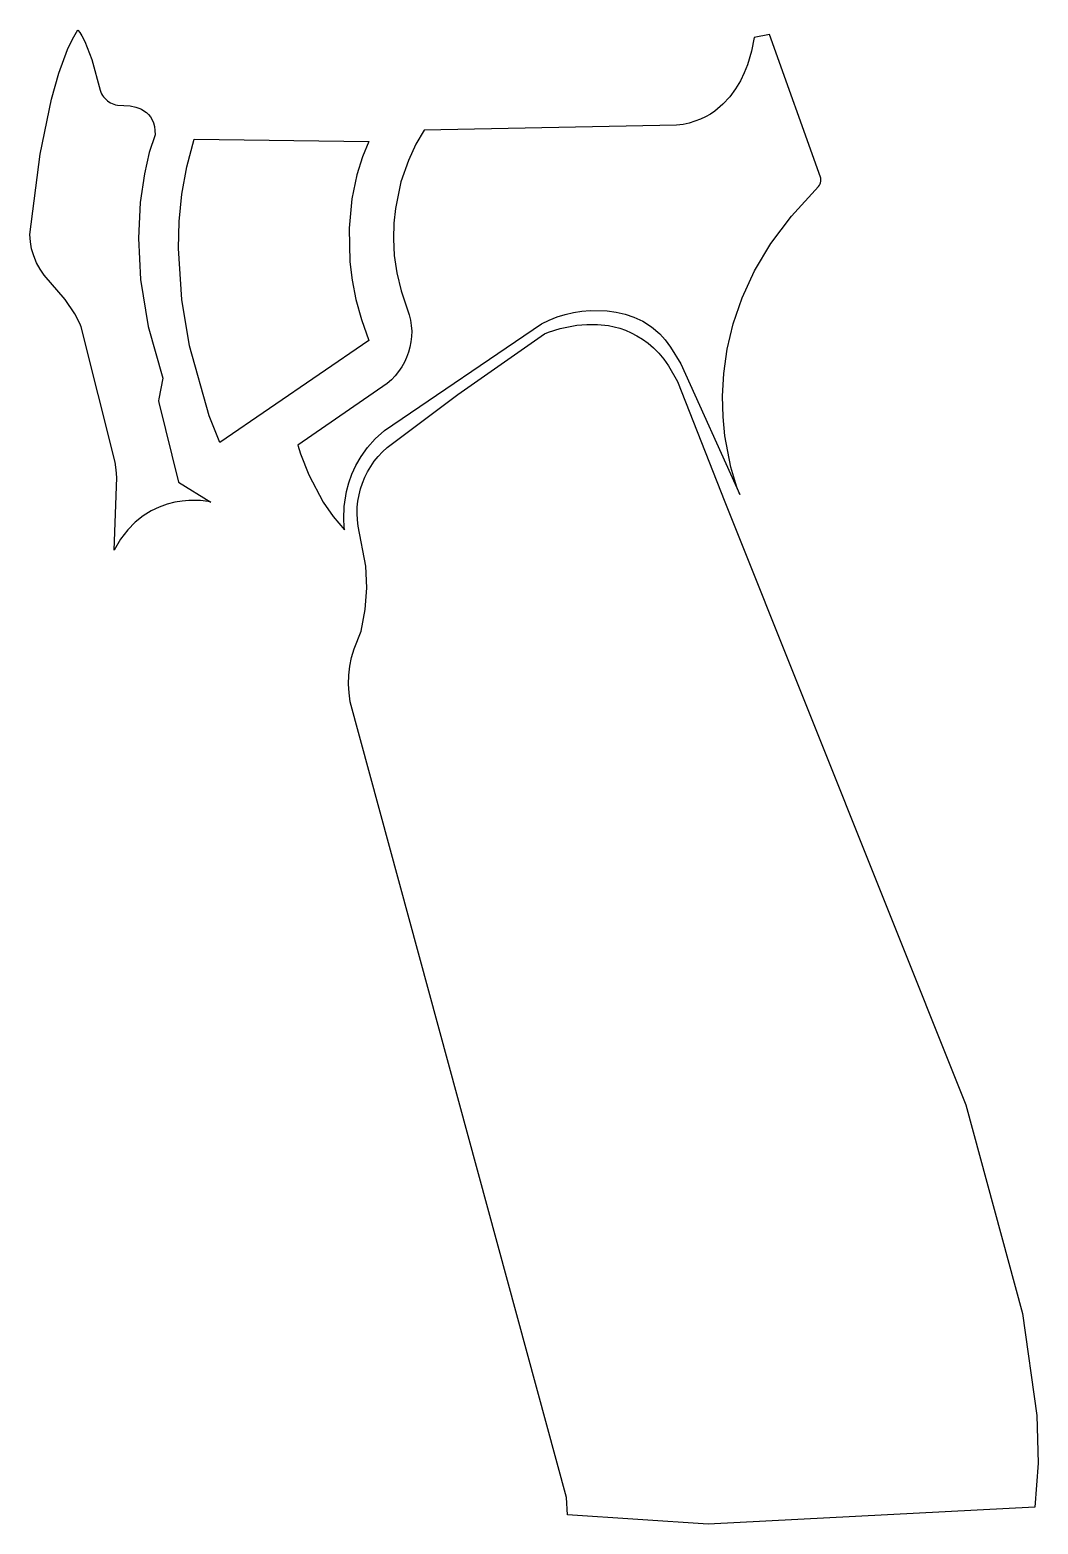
# Model space of a CAD drawing. Header units: metres. Extents: x 100.9 to 151.8, y -147.1 to -71.7.
import ezdxf

# ---------------------------------------------------------------- set-up
doc = ezdxf.new("R2010")
doc.units = ezdxf.units.M

msp = doc.modelspace()

# ---------------------------------------------------------------- linework, layer by layer
for points in [[(105.194862, -97.987866), (105.324656, -94.314264), (105.29824, -93.929708), (105.244646, -93.547946), (103.537512, -86.726776), (103.466392, -86.553294), (103.2129, -86.070948), (102.716838, -85.336888), (101.670612, -84.122768), (101.457252, -83.815936), (101.278944, -83.490054), (101.137212, -83.14817), (101.033072, -82.793332), (100.968048, -82.428334), (100.943664, -82.056224), (101.454966, -78.005178), (102.032562, -75.231498), (102.408482, -73.920858), (102.848156, -72.738234), (103.093266, -72.212962), (103.355902, -71.741538), (103.382318, -71.770748), (103.456486, -71.868284), (103.570532, -72.04837), (103.716328, -72.325738), (104.07269, -73.228962), (104.487472, -74.787506), (104.519984, -74.877676), (104.559862, -74.963528), (104.606598, -75.044808), (104.659938, -75.121262), (104.719374, -75.192382), (104.784398, -75.258168), (104.854756, -75.318112), (104.92994, -75.37196), (105.009696, -75.419458), (105.093262, -75.460352), (105.180638, -75.494134), (105.271062, -75.520804), (105.36428, -75.539854), (105.997756, -75.58024), (106.291634, -75.641454), (106.43362, -75.688444), (106.570018, -75.74788), (106.69905, -75.821032), (106.818938, -75.908916), (106.928158, -76.012802), (107.024932, -76.133452), (107.107482, -76.27239), (107.17403, -76.430378), (107.223052, -76.60894), (107.252516, -76.808838), (107.261152, -77.031342), (106.96702, -77.932026), (106.718862, -79.00797), (106.509058, -80.456786), (106.417364, -82.244946), (106.523536, -84.33943), (106.906822, -86.706964), (107.646978, -89.314274), (107.442508, -90.361516), (107.439714, -90.449146), (107.446572, -90.536522), (108.441998, -94.55912), (110.076234, -95.558102), (109.934502, -95.531178), (109.546644, -95.48749), (108.968794, -95.482664), (108.626148, -95.512128), (108.257086, -95.572326), (107.86872, -95.669862), (107.467908, -95.811848), (107.061508, -96.005396), (106.656886, -96.257364), (106.2609, -96.57461), (105.880662, -96.963992), (105.52303, -97.432622), (105.195116, -97.987358)], [(120.830594, -76.806044), (120.419622, -77.502004), (120.0404, -78.322678), (119.66448, -79.414878), (119.381778, -80.745838), (119.303292, -81.490566), (119.281702, -82.282792), (119.328184, -83.118198), (119.453914, -83.992974), (119.670068, -84.902802), (120.079008, -86.11235), (120.145048, -86.384384), (120.18645, -86.658196), (120.203976, -86.932262), (120.19788, -87.205566), (120.168924, -87.47633), (120.117616, -87.743538), (120.044464, -88.005412), (119.949976, -88.260936), (119.834914, -88.508332), (119.699786, -88.746584), (119.5451, -88.974168), (119.371364, -89.18956), (119.17934, -89.39149), (118.969282, -89.578688), (114.457988, -92.697554), (114.590576, -93.121734), (115.008406, -94.18447), (115.741196, -95.570802), (116.235226, -96.286828), (116.819172, -96.96577), (116.799868, -96.816418), (116.776246, -96.405192), (116.798852, -95.787972), (116.918486, -95.020384), (117.0305, -94.597728), (117.185948, -94.158308), (117.39118, -93.709236), (117.652292, -93.25737), (117.975888, -92.809568), (118.368318, -92.372942), (118.835678, -91.95435), (126.75108, -86.575392), (127.137668, -86.385654), (127.53594, -86.224872), (127.944626, -86.094062), (128.361948, -85.994494), (128.786128, -85.927184), (129.215642, -85.893148), (130.074162, -85.916262), (130.517646, -85.974174), (130.966972, -86.07425), (131.416806, -86.225888), (131.861814, -86.438232), (132.296154, -86.720172), (132.714746, -87.081106), (132.984748, -87.37346), (133.26491, -87.742268), (133.774688, -88.585548), (136.7536, -95.172276), (136.613392, -94.81058), (136.307576, -93.794326), (136.008364, -92.227146), (135.915146, -91.269312), (135.887968, -90.212672), (135.948674, -89.069926), (136.1186, -87.854028), (136.419336, -86.578186), (136.872472, -85.2551), (137.499598, -83.897724), (138.32205, -82.519012), (139.361418, -81.131918), (140.725652, -79.650336), (140.772388, -79.5782), (140.808964, -79.502254), (140.823188, -79.463138), (140.834364, -79.42326), (140.842746, -79.382874), (140.847826, -79.34198), (140.849604, -79.300578), (140.847826, -79.258922), (140.842492, -79.217266), (140.833348, -79.175356), (138.2522, -71.968614), (137.480294, -72.127618), (137.35304, -72.807068), (137.141458, -73.505822), (136.98347, -73.901046), (136.784842, -74.31024), (136.541256, -74.720704), (136.248394, -75.119992), (135.901938, -75.495404), (135.497316, -75.834494), (135.272018, -75.98664), (135.030464, -76.124816), (134.772146, -76.247752), (134.49681, -76.353924), (134.203694, -76.441554), (133.892036, -76.509118), (133.561582, -76.555092), (120.83161, -76.806298)], [(109.23524, -77.258418), (118.044468, -77.371956), (117.72519, -78.14183), (117.44579, -79.050642), (117.19306, -80.261206), (117.046756, -81.737708), (117.086634, -83.444588), (117.201442, -84.373212), (117.392704, -85.346286), (117.670326, -86.358984), (118.044468, -87.406988), (110.52937, -92.560902), (109.995208, -91.20759), (108.996988, -87.676736), (108.607098, -85.342984), (108.441236, -82.762598), (108.477812, -81.41081), (108.61294, -80.034638), (108.86059, -78.646528), (109.23524, -77.258672)], [(122.537982, -90.142314), (126.902718, -87.08136), (127.113792, -86.995), (127.68834, -86.811104), (128.537716, -86.64194), (129.038096, -86.597744), (129.574036, -86.599522), (130.134614, -86.66099), (130.708654, -86.796372), (130.997198, -86.896194), (131.28498, -87.019638), (131.57073, -87.168482), (131.852924, -87.344504), (132.130292, -87.549482), (132.40131, -87.785194), (132.664708, -88.053418), (132.918962, -88.355932), (133.162802, -88.694514), (133.613906, -89.48674), (136.00557, -95.551752), (136.005824, -95.553276), (148.152358, -125.97003), (151.020272, -136.49071), (151.735536, -141.647926), (151.806402, -144.044162), (151.64562, -146.259296), (135.169148, -147.120102), (128.065022, -146.656044), (128.00838, -145.777458), (117.106192, -105.636314), (117.043708, -105.18902), (117.01907, -104.739694), (117.032278, -104.290622), (117.083078, -103.84409), (117.171216, -103.402638), (117.296438, -102.968806), (117.662706, -102.073202), (117.864636, -100.987352), (117.93855, -99.889056), (117.884194, -98.789744), (117.501924, -96.772984), (117.465348, -96.454976), (117.452394, -96.137476), (117.4623, -95.822008), (117.494812, -95.509588), (117.549422, -95.201232), (117.625622, -94.898464), (117.723158, -94.602046), (117.841522, -94.313502), (117.98046, -94.033848), (118.13921, -93.7641), (118.317518, -93.505528), (118.51513, -93.259402), (118.731284, -93.026738), (118.965726, -92.808806), (122.537982, -90.141806)]]:
    msp.add_lwpolyline(points)

doc.saveas('drawing.dxf')
